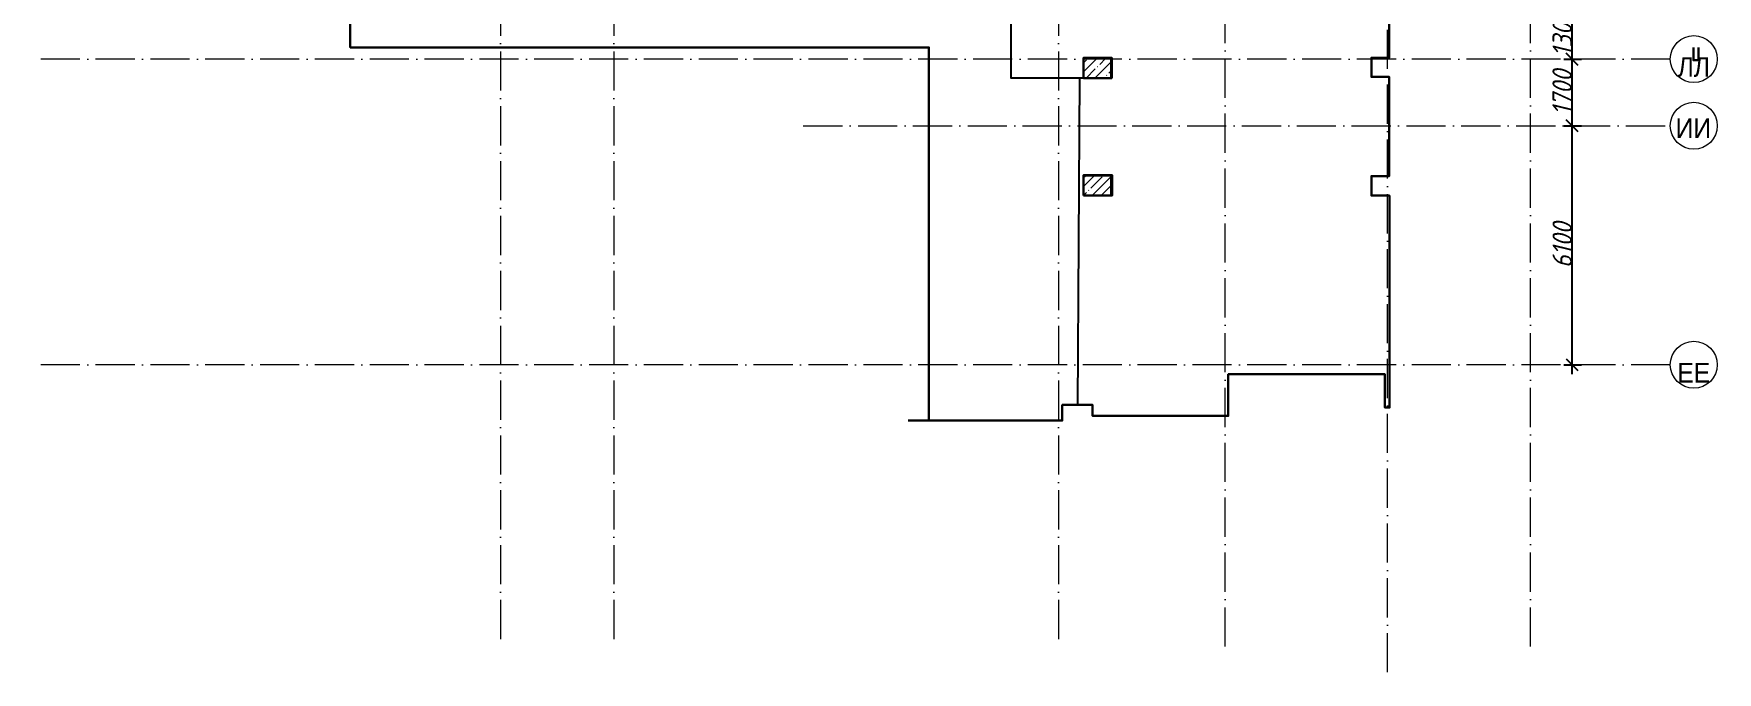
# Model space of a CAD drawing. Header units: millimetres. Extents: x 6277 to 253996, y -115614 to 184496.
# Drawn here: x 52766 to 95748, y 14991 to 31291 of the extents above; entities that cross this region are included whole.
import ezdxf

# ---------------------------------------------------------------- set-up
doc = ezdxf.new("R2010")
doc.units = ezdxf.units.MM
doc.linetypes.add('50_200_ШТРИХ_1Т_ш5_п1_п1_', pattern=[1400, 1000, -200, 0, -200])
for name, color, linetype, lineweight in [('A-ANNO-DIMS', 7, 'Continuous', 9), ('S-COLS', 7, 'Continuous', 9), ('S-COLS-1', 7, 'Continuous', 5)]:
    doc.layers.add(name, color=color, linetype=linetype, lineweight=lineweight)
for name, color, linetype, lineweight, true_color in [('Оси-1', 7, 'Continuous', 20, 0xaaaaaa), ('Оси-2', 7, 'Continuous', 9, 0xaaaaaa), ('Оси-3', 7, '50_200_ШТРИХ_1Т_ш5_п1_п1_', 9, 0xaaaaaa)]:
    doc.layers.add(name, color=color, linetype=linetype, lineweight=lineweight, true_color=true_color)
doc.styles.add('Arial', font='arial.ttf', dxfattribs={"width": 0.9, "height": 500})
doc.styles.add('ISOCPEUR_I_1', font='isocpeui.ttf', dxfattribs={"width": 0.9, "height": 500})
doc.dimstyles.new('ISO-2_5_0_9К_БОЛЬШОЙ', dxfattribs={"dimscale": 304.8, "dimtxt": 497.990588, "dimasz": 0.984252, "dimexe": 0.787402, "dimexo": 0, "dimgap": 0, "dimtad": 1, "dimdec": 0, "dimzin": 0, "dimdsep": 46, "dimtxsty": 'ISOCPEUR_I_1', "dimblk1": 'OBLIQUE', "dimblk2": 'OBLIQUE', "dimsah": 1, "dimcen": 0.09, "dimdle": 0.787402, "dimazin": 0, "dimtfac": 1, "dimtdec": 4, "dimtix": 1, "dimtmove": 0, "dimatfit": 3, "dimfxl": 1, "dimtvp": 1, "dimtolj": 1, "dimtzin": 0, "dimarcsym": 2})

# ---------------------------------------------------------------- blocks, each defined once
blk = doc.blocks.new('BSC_Колонна _Прямоугольная - 500х700-V304-АИ_План этажа_Стены_2')
at = {"layer": 'S-COLS-1'}
h = blk.add_hatch(dxfattribs=at)
h.set_pattern_fill('FP_173', color=256, style=0, pattern_type=2)
h.set_pattern_definition([(315, (-64381.04, 93600), (228.0985, 228.0985), []), (315, (-64381.04, 93371.9), (228.0985, 228.0985), [403.225, -80.645, 6.706, -73.939])])
h.paths.add_polyline_path([(-250, 350), (-250, -350), (250, -350), (250, 350), (223, 350)])
for p, q in [((250, 350), (-250, 350)), ((-250, 350), (-250, -350)), ((250, -350), (250, 350)), ((-250, -350), (250, -350))]:
    blk.add_line(p, q, dxfattribs=at)
blk = doc.blocks.new('BSC_Колонна _Прямоугольная - 500х700-V316-АИ_План этажа_Стены_2')
at = {"layer": 'S-COLS-1'}
h = blk.add_hatch(dxfattribs=at)
h.set_pattern_fill('FP_185', color=256, style=0, pattern_type=2)
h.set_pattern_definition([(315, (-61381.04, 93600), (228.0985, 228.0985), []), (315, (-61381.04, 93371.9), (228.0985, 228.0985), [403.225, -80.645, 6.706, -73.939])])
h.paths.add_polyline_path([(-250, 350), (-250, -350), (250, -350), (250, 350)])
for p, q in [((250, 350), (-250, 350)), ((-250, 350), (-250, -350)), ((250, -350), (250, 350)), ((-250, -350), (250, -350))]:
    blk.add_line(p, q, dxfattribs=at)
blk = doc.blocks.new('Ось сетки - Круг_Ø6_00__ISO-2_5_0_9K_-17386508-АИ_План этажа_Стены_3')
at = {"layer": 'Оси-1'}
blk.add_circle((0, 0), 3, dxfattribs=at)
blk = doc.blocks.new('_Oblique')
at = {"color": 0, "linetype": 'ByBlock', "lineweight": -2}
blk.add_line((-0.5, -0.5), (0.5, 0.5), dxfattribs=at)
blk = doc.blocks.new('*D31')
at = {"layer": 'A-ANNO-DIMS', "color": 0, "lineweight": -2, "transparency": 16777216}
for p, q in [((45339, 96306), (45791, 96306)), ((45551, 89966), (45551, 96546)), ((45339, 90206), (45791, 90206))]:
    blk.add_line(p, q, dxfattribs=at)
at = {"layer": 'Defpoints', "color": 0, "transparency": 16777216}
for p in [(45339, 96306), (45551, 96306), (45339, 90206)]:
    blk.add_point(p, dxfattribs=at)
at = {"layer": 'A-ANNO-DIMS', "color": 0, "lineweight": -2, "transparency": 16777216, "xscale": 300, "yscale": 300, "zscale": 300}
for p, rotation in [((45551, 96306), 90), ((45551, 90206), 270)]:
    blk.add_blockref('_Oblique', p, dxfattribs=dict(at, rotation=rotation))
at = {"layer": 'A-ANNO-DIMS', "color": 0, "transparency": 16777216, "insert": (45301, 93256), "char_height": 500, "width": 1402.04, "attachment_point": 5, "rotation": 90, "style": 'ISOCPEUR_I_1'}
blk.add_mtext('\\A1;6100', dxfattribs=at)
blk = doc.blocks.new('*D32')
at = {"layer": 'A-ANNO-DIMS', "color": 0, "lineweight": -2, "transparency": 16777216}
for p, q in [((45339, 98006), (45791, 98006)), ((45551, 96066), (45551, 98246)), ((45339, 96306), (45791, 96306))]:
    blk.add_line(p, q, dxfattribs=at)
at = {"layer": 'Defpoints', "color": 0, "transparency": 16777216}
for p in [(45339, 98006), (45551, 98006), (45339, 96306)]:
    blk.add_point(p, dxfattribs=at)
at = {"layer": 'A-ANNO-DIMS', "color": 0, "lineweight": -2, "transparency": 16777216, "xscale": 300, "yscale": 300, "zscale": 300}
for p, rotation in [((45551, 98006), 90), ((45551, 96306), 270)]:
    blk.add_blockref('_Oblique', p, dxfattribs=dict(at, rotation=rotation))
at = {"layer": 'A-ANNO-DIMS', "color": 0, "transparency": 16777216, "insert": (45298, 97156), "char_height": 500, "width": 1402.04, "attachment_point": 5, "rotation": 90, "style": 'ISOCPEUR_I_1'}
blk.add_mtext('\\A1;1700', dxfattribs=at)
blk = doc.blocks.new('*D33')
at = {"layer": 'A-ANNO-DIMS', "color": 0, "lineweight": -2, "transparency": 16777216}
for p, q in [((45339, 99306), (45791, 99306)), ((45551, 97766), (45551, 99546)), ((45339, 98006), (45791, 98006))]:
    blk.add_line(p, q, dxfattribs=at)
at = {"layer": 'Defpoints', "color": 0, "transparency": 16777216}
for p in [(45339, 99306), (45551, 99306), (45339, 98006)]:
    blk.add_point(p, dxfattribs=at)
at = {"layer": 'A-ANNO-DIMS', "color": 0, "lineweight": -2, "transparency": 16777216, "xscale": 300, "yscale": 300, "zscale": 300}
for p, rotation in [((45551, 99306), 90), ((45551, 98006), 270)]:
    blk.add_blockref('_Oblique', p, dxfattribs=dict(at, rotation=rotation))
at = {"layer": 'A-ANNO-DIMS', "color": 0, "transparency": 16777216, "insert": (45301, 98656), "char_height": 500, "width": 1402.04, "attachment_point": 5, "rotation": 90, "style": 'ISOCPEUR_I_1'}
blk.add_mtext('\\A1;1300', dxfattribs=at)
blk = doc.blocks.new('osi')
at = {"layer": 'Оси-3'}
for p, q in [((18190.8, 126205.7), (18190.8, 83013.9)), ((21090.8, 126205.7), (21090.8, 83013.9)), ((32440.8, 126205.7), (32440.8, 83013.9)), ((36690.8, 83013.9), (36690.8, 126205.7)), ((40840.8, 82355.8), (40840.8, 126205.7)), ((44490.8, 83013.9), (44490.8, 126205.7)), ((48058.7, 98005.8), (6276.8, 98005.8)), ((25922, 96305.8), (48058.7, 96305.8)), ((48058.7, 90205.8), (6276.8, 90205.8))]:
    blk.add_line(p, q, dxfattribs=at)
at = {"layer": 'Оси-1', "xscale": 199.9999999999999, "yscale": 199.9999999999999, "zscale": 199.9999999999999}
for p, rotation in [((48658.7, 98005.8), 89.9999999999998), ((48658.7, 96305.8), 269.9999999999995), ((48658.7, 90205.8), 89.9999999999998)]:
    blk.add_blockref('Ось сетки - Круг_Ø6_00__ISO-2_5_0_9K_-17386508-АИ_План этажа_Стены_3', p, dxfattribs=dict(at, rotation=rotation))
at = {"layer": 'Оси-2', "char_height": 500, "attachment_point": 5, "line_spacing_factor": 0.936439, "style": 'Arial'}
for s, insert, width in [('\\pxqc,t4.572,9.144,13.716,18.288,22.86,27.432,32.004,36.576,41.148,45.72,50.292,54.864,59.436,64.008,68.58,73.152,77.724,82.296,86.868,91.44,96.012,100.584,105.156,109.728,114.3,118.872,123.444,128.016,132.588,137.16,141.732,146.304;{ЛЛ}', (48657.6, 97802.9), 846), ('\\pxqc,t4.572,9.144,13.716,18.288,22.86,27.432,32.004,36.576,41.148,45.72,50.292,54.864,59.436,64.008,68.58,73.152,77.724,82.296,86.868,91.44,96.012,100.584,105.156,109.728,114.3,118.872,123.444,128.016,132.588,137.16,141.732,146.304;{ИИ}', (48648.2, 96244), 916.2), ('\\pxqc,t4.572,9.144,13.716,18.288,22.86,27.432,32.004,36.576,41.148,45.72,50.292,54.864,59.436,64.008,68.58,73.152,77.724,82.296,86.868,91.44,96.012,100.584,105.156,109.728,114.3,118.872,123.444,128.016,132.588,137.16,141.732,146.304;{ЕЕ}', (48657.6, 90002.9), 846)]:
    blk.add_mtext(s, dxfattribs=dict(at, insert=insert, width=width))
at = {"layer": 'A-ANNO-DIMS'}
for base, p1, p2, override, picture, middle in [((45551.2, 99305.8), (45339.1, 98005.8), (45339.1, 99305.8), {"dimpost": '<>', "dimfxl": 1300}, '*D33', (45301.2, 98655.8)), ((45551.2, 98005.8), (45339.1, 96305.8), (45339.1, 98005.8), {"dimpost": '<>', "dimfxl": 1700}, '*D32', (45298, 97155.8)), ((45551.2, 96305.8), (45339.1, 90205.8), (45339.1, 96305.8), {"dimpost": '<>', "dimfxl": 6100}, '*D31', (45301.2, 93255.8))]:
    dim = blk.add_linear_dim(base=base, p1=p1, p2=p2, angle=90, dimstyle='ISO-2_5_0_9К_БОЛЬШОЙ', override=override, dxfattribs=at)
    dim.commit()
    dim.dimension.update_dxf_attribs({"geometry": picture, "text_midpoint": middle})

msp = doc.modelspace()

# ---------------------------------------------------------------- linework, layer by layer
at = {"color": 3}
for points in [[(79567.6, 30677.8), (79567.6, 30157.8), (77717.6, 30157.8), (77717.6, 39757.8), (79567.6, 39757.8), (79567.6, 39257.8)], [(79462.2, 30157.8), (79412.7, 21814.8)]]:
    msp.add_lwpolyline(points, dxfattribs=at)
at = {"lineweight": 30}
for points in [[(87373.2, 35907.8), (87373.2, 30677.8), (86918.2, 30677.8), (86918.2, 30188.8), (87374.2, 30188.8), (87374.2, 27657.8), (86919.2, 27657.8), (86919.2, 27157.8), (87376.1, 27157.8), (87381.2, 22028.8), (87381.2, 22028.8), (87381.2, 21748.8), (87261.2, 21748.8), (87261.2, 22598.8), (83261.2, 22598.8), (83261.2, 21536.8), (79800.2, 21536.8), (79800.2, 21814.8), (79025.2, 21814.8), (79025.2, 21414.8), (75093.2, 21414.8)], [(64528.5, 33148.8), (63791.5, 33148.8), (63791.5, 33733.8), (60847.5, 33733.8), (60847.5, 30940.8), (62368.7, 30940.8)], [(60847.5, 30940.8), (75620.5, 30940.8), (75620.5, 21414.8)], [(95139.5, 30940.8), (95139.5, 30610.8), (95269.5, 30610.8), (95269.5, 30940.8)]]:
    msp.add_lwpolyline(points, dxfattribs=at)
for points in [[(79567.6, 30157.8), (80287.6, 30157.8), (80287.6, 30677.8), (79567.6, 30677.8)], [(79567.6, 27157.8), (80297.6, 27157.8), (80297.6, 27682.8), (79567.6, 27682.8)]]:
    msp.add_lwpolyline(points, close=True, dxfattribs=at)

# ---------------------------------------------------------------- block references
msp.add_blockref('osi', (46489.7, -67365.1))
at = {"layer": 'S-COLS', "rotation": 89.9999999999999}
for name, p in [('BSC_Колонна _Прямоугольная - 500х700-V304-АИ_План этажа_Стены_2', (79917.6, 30407.8)), ('BSC_Колонна _Прямоугольная - 500х700-V316-АИ_План этажа_Стены_2', (79917.6, 27407.8))]:
    msp.add_blockref(name, p, dxfattribs=at)

doc.saveas('drawing.dxf')
